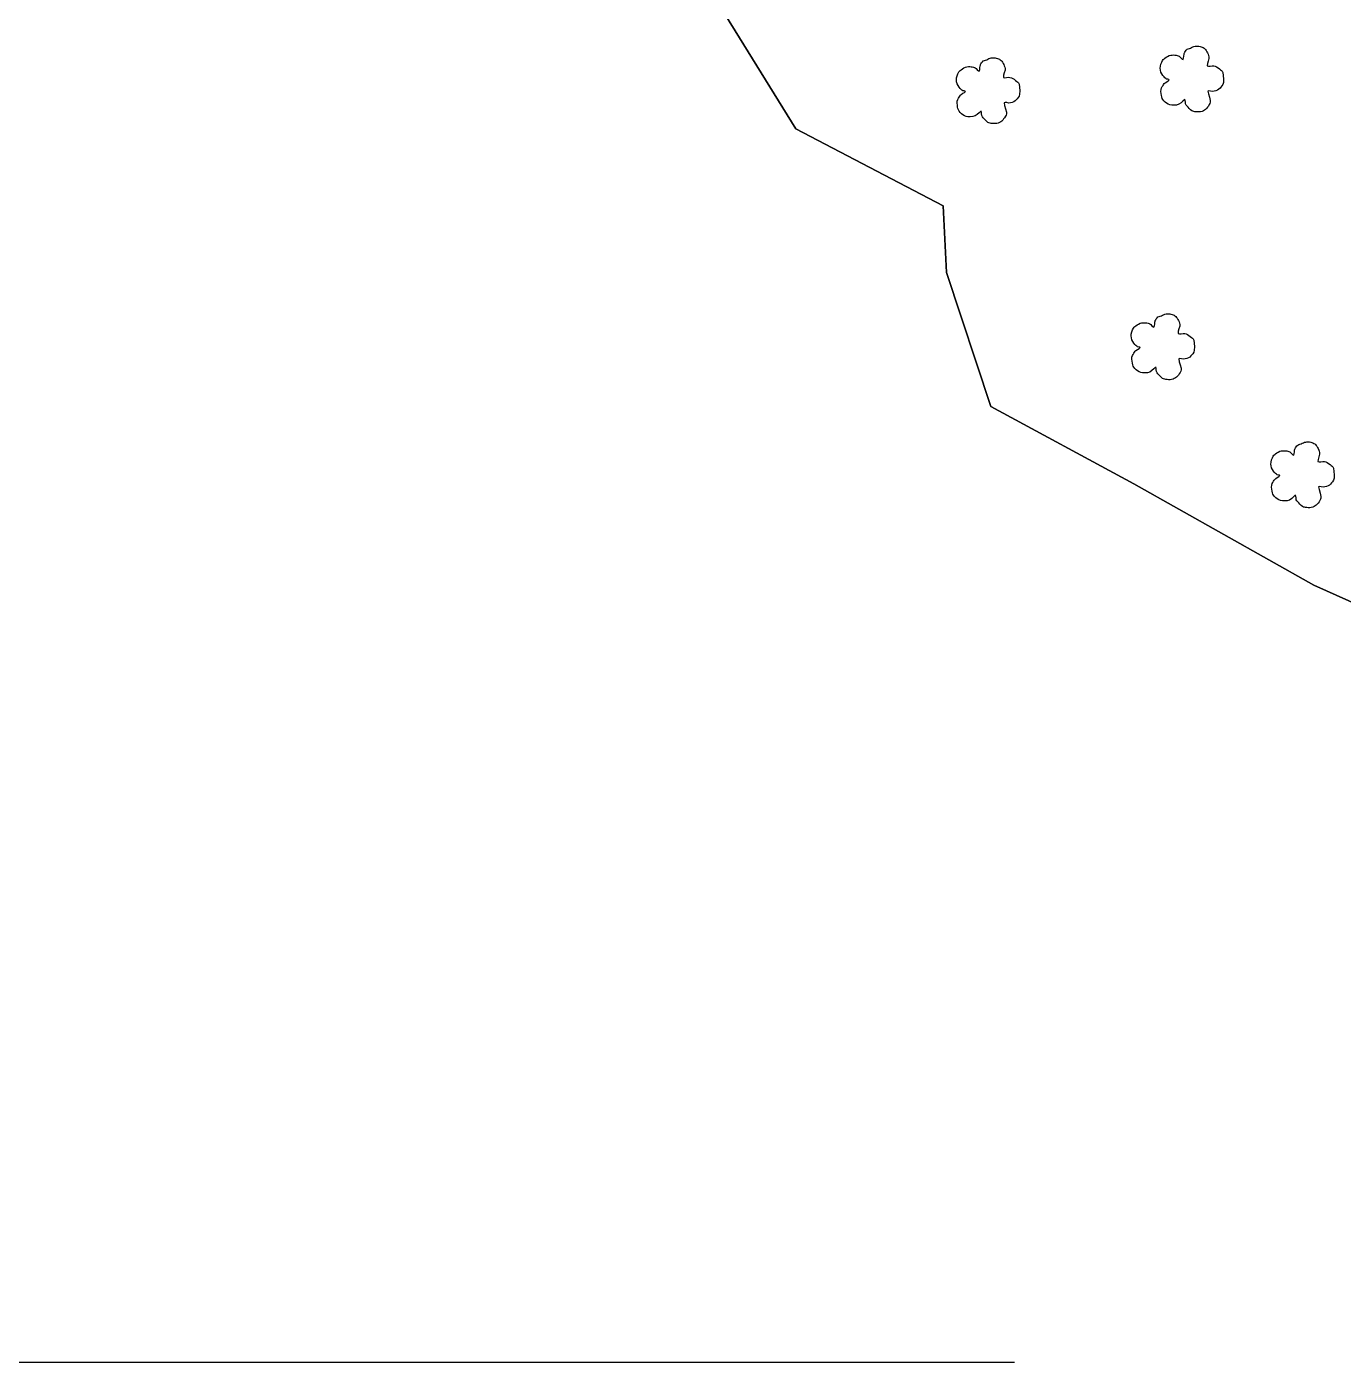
# Model space of a CAD drawing. Extents: x 730929 to 735129, y 7820181 to 7826121.
# Drawn here: x 732051.1 to 732399.3, y 7821250 to 7821603.2 of the extents above; entities that cross this region are included whole.
import ezdxf

# ---------------------------------------------------------------- set-up
doc = ezdxf.new("R2010")
doc.units = 0
doc.header["$MEASUREMENT"] = 0
doc.linetypes.add('LIN0', pattern=[0])
for name, color, linetype in [('0114000475', 1, 'Continuous'), ('MALHA', 8, 'Continuous'), ('RESERVA', 3, 'Continuous'), ('SIMBOLO ARVORE', 118, 'Continuous')]:
    doc.layers.add(name, color=color, linetype=linetype)

msp = doc.modelspace()

# ---------------------------------------------------------------- linework, layer by layer
at = {"layer": '0114000475'}
msp.add_lwpolyline([(732057.5, 7822173.48), (732067.92, 7822002.83), (732055.34, 7821959.7), (732069.81, 7821924.95), (732084.27, 7821890.78), (732097.07, 7821861.49), (732101.91, 7821831.47), (732130.32, 7821839.25), (732151, 7821826.38), (732175.71, 7821821.65), (732194.39, 7821804.29), (732220.49, 7821771.69), (732225.04, 7821748.82), (732261.54, 7821712.99), (732249.64, 7821670.68), (732220.85, 7821630.71), (732254.54, 7821576.17), (732293.44, 7821555.88), (732294.36, 7821538.18), (732306.06, 7821502.79), (732343.89, 7821482.33), (732391.54, 7821455.55), (732456.35, 7821426.55)], dxfattribs=at)
at = {"layer": 'MALHA'}
msp.add_lwpolyline([(731128.54, 7821250), (732312.31, 7821250)], dxfattribs=at)
at = {"layer": 'RESERVA', "linetype": 'Continuous'}
msp.add_lwpolyline([(732456.35, 7821426.55), (732391.54, 7821455.55), (732343.89, 7821482.33), (732306.06, 7821502.79), (732294.36, 7821538.18), (732293.44, 7821555.88), (732254.54, 7821576.17), (732220.85, 7821630.71), (732249.64, 7821670.68), (732261.54, 7821712.99), (732225.04, 7821748.82), (732220.49, 7821771.69), (732194.39, 7821804.29), (732175.71, 7821821.65), (732151, 7821826.38), (732130.32, 7821839.25), (732101.91, 7821831.47), (732097.07, 7821861.49), (732084.27, 7821890.78), (732069.81, 7821924.95), (732055.34, 7821959.7), (732067.92, 7822002.83), (732057.5, 7822173.48)], dxfattribs=at)
at = {"layer": 'SIMBOLO ARVORE', "linetype": 'LIN0', "elevation": 716.76, "flags": 128}
for points in [[(732357.35, 7821583.95), (732356.9, 7821583.56), (732356.39, 7821583.11), (732355.84, 7821582.69), (732355.2, 7821582.51), (732354.56, 7821582.44), (732353.93, 7821582.47), (732353.43, 7821582.58), (732352.98, 7821582.76), (732352.57, 7821583), (732352.2, 7821583.28), (732351.87, 7821583.6), (732351.61, 7821583.94), (732351.43, 7821584.27), (732351.3, 7821584.63), (732351.21, 7821585.03), (732351.12, 7821585.56), (732351.08, 7821586.11), (732351.1, 7821586.64), (732351.23, 7821587.02), (732351.42, 7821587.36), (732351.62, 7821587.65), (732351.78, 7821587.92), (732351.95, 7821588.16), (732352.17, 7821588.4), (732352.59, 7821588.67), (732352.99, 7821588.93), (732353.27, 7821589.15), (732353.15, 7821589.24), (732352.89, 7821589.3), (732352.57, 7821589.37), (732352.35, 7821589.5), (732352.12, 7821589.69), (732351.88, 7821589.94), (732351.58, 7821590.31), (732351.3, 7821590.74), (732351.07, 7821591.22), (732350.94, 7821591.71), (732350.89, 7821592.22), (732350.92, 7821592.74), (732351.07, 7821593.31), (732351.28, 7821593.86), (732351.51, 7821594.32), (732351.69, 7821594.57), (732351.89, 7821594.75), (732352.12, 7821594.89), (732352.46, 7821595.14), (732352.84, 7821595.38), (732353.24, 7821595.58), (732353.65, 7821595.68), (732354.04, 7821595.73), (732354.42, 7821595.74), (732354.76, 7821595.72), (732355.07, 7821595.67), (732355.36, 7821595.6), (732355.62, 7821595.52), (732355.87, 7821595.41), (732356.11, 7821595.26), (732356.4, 7821594.93), (732356.68, 7821594.66), (732356.92, 7821594.53), (732357.04, 7821594.9), (732357.12, 7821595.4), (732357.17, 7821595.92), (732357.22, 7821596.15), (732357.28, 7821596.32), (732357.38, 7821596.48), (732357.54, 7821596.74), (732357.74, 7821597.01), (732357.99, 7821597.25), (732358.27, 7821597.38), (732358.58, 7821597.49), (732358.89, 7821597.58), (732359.18, 7821597.72), (732359.48, 7821597.86), (732359.78, 7821597.97), (732360.11, 7821598.03), (732360.44, 7821598.06), (732360.77, 7821598.06), (732361.1, 7821598.05), (732361.42, 7821598), (732361.72, 7821597.93), (732361.99, 7821597.82), (732362.25, 7821597.69), (732362.48, 7821597.53), (732362.69, 7821597.35), (732362.88, 7821597.15), (732363.05, 7821596.91), (732363.24, 7821596.61), (732363.4, 7821596.28), (732363.55, 7821595.93), (732363.66, 7821595.61), (732363.73, 7821595.26), (732363.74, 7821594.84), (732363.54, 7821594.14), (732363.36, 7821593.46), (732363.29, 7821592.89), (732363.64, 7821592.79), (732364.13, 7821592.82), (732364.66, 7821592.91), (732365.05, 7821592.86), (732365.42, 7821592.78), (732365.78, 7821592.64), (732366.17, 7821592.38), (732366.53, 7821592.09), (732366.85, 7821591.79), (732367.1, 7821591.66), (732367.29, 7821591.46), (732367.44, 7821591.12), (732367.56, 7821590.28), (732367.62, 7821589.34), (732367.6, 7821588.44), (732367.44, 7821587.93), (732367.21, 7821587.54), (732366.94, 7821587.24), (732366.69, 7821586.92), (732366.4, 7821586.66), (732366.07, 7821586.44), (732365.63, 7821586.26), (732365.16, 7821586.14), (732364.69, 7821586.07), (732364.19, 7821586.21), (732363.77, 7821586.28), (732363.49, 7821586.18), (732363.63, 7821585.43), (732363.88, 7821584.55), (732364.13, 7821583.67), (732364.11, 7821583.22), (732364.01, 7821582.89), (732363.84, 7821582.6), (732363.62, 7821582.24), (732363.38, 7821581.9), (732363.11, 7821581.58), (732362.87, 7821581.33), (732362.6, 7821581.12), (732362.31, 7821580.95), (732361.96, 7821580.82), (732361.57, 7821580.73), (732361.18, 7821580.67), (732360.79, 7821580.66), (732360.41, 7821580.69), (732360.06, 7821580.74), (732359.77, 7821580.77), (732359.49, 7821580.85), (732359.22, 7821580.98), (732358.89, 7821581.26), (732358.56, 7821581.58), (732358.25, 7821581.93), (732357.99, 7821582.2), (732357.77, 7821582.47), (732357.59, 7821582.78), (732357.54, 7821583.25), (732357.49, 7821583.7), (732357.39, 7821584.08), (732357.39, 7821584.08)], [(732303.44, 7821580.87), (732302.99, 7821580.48), (732302.49, 7821580.03), (732301.94, 7821579.61), (732301.3, 7821579.44), (732300.65, 7821579.37), (732300.03, 7821579.39), (732299.52, 7821579.5), (732299.07, 7821579.68), (732298.67, 7821579.92), (732298.29, 7821580.2), (732297.97, 7821580.52), (732297.7, 7821580.87), (732297.52, 7821581.2), (732297.39, 7821581.55), (732297.3, 7821581.95), (732297.22, 7821582.49), (732297.18, 7821583.03), (732297.2, 7821583.56), (732297.33, 7821583.95), (732297.51, 7821584.28), (732297.72, 7821584.57), (732297.87, 7821584.84), (732298.05, 7821585.09), (732298.27, 7821585.32), (732298.69, 7821585.6), (732299.08, 7821585.85), (732299.37, 7821586.07), (732299.24, 7821586.16), (732298.99, 7821586.22), (732298.67, 7821586.29), (732298.44, 7821586.42), (732298.21, 7821586.61), (732297.98, 7821586.86), (732297.68, 7821587.23), (732297.4, 7821587.66), (732297.16, 7821588.14), (732297.04, 7821588.63), (732296.99, 7821589.14), (732297.02, 7821589.66), (732297.17, 7821590.24), (732297.37, 7821590.78), (732297.6, 7821591.25), (732297.78, 7821591.49), (732297.98, 7821591.67), (732298.22, 7821591.81), (732298.56, 7821592.06), (732298.94, 7821592.3), (732299.34, 7821592.5), (732299.74, 7821592.6), (732300.14, 7821592.65), (732300.52, 7821592.66), (732300.86, 7821592.64), (732301.17, 7821592.6), (732301.46, 7821592.52), (732301.72, 7821592.44), (732301.96, 7821592.33), (732302.2, 7821592.18), (732302.5, 7821591.85), (732302.78, 7821591.58), (732303.02, 7821591.45), (732303.14, 7821591.82), (732303.21, 7821592.32), (732303.26, 7821592.84), (732303.32, 7821593.07), (732303.38, 7821593.24), (732303.47, 7821593.4), (732303.64, 7821593.66), (732303.84, 7821593.93), (732304.08, 7821594.17), (732304.37, 7821594.3), (732304.67, 7821594.41), (732304.99, 7821594.5), (732305.28, 7821594.64), (732305.57, 7821594.78), (732305.87, 7821594.9), (732306.2, 7821594.96), (732306.54, 7821594.98), (732306.87, 7821594.99), (732307.2, 7821594.97), (732307.51, 7821594.92), (732307.81, 7821594.85), (732308.09, 7821594.74), (732308.34, 7821594.61), (732308.58, 7821594.45), (732308.78, 7821594.27), (732308.97, 7821594.07), (732309.15, 7821593.83), (732309.33, 7821593.53), (732309.5, 7821593.2), (732309.64, 7821592.85), (732309.76, 7821592.54), (732309.83, 7821592.18), (732309.84, 7821591.76), (732309.64, 7821591.06), (732309.46, 7821590.38), (732309.39, 7821589.81), (732309.74, 7821589.71), (732310.22, 7821589.74), (732310.75, 7821589.83), (732311.14, 7821589.79), (732311.52, 7821589.7), (732311.88, 7821589.56), (732312.26, 7821589.31), (732312.62, 7821589.02), (732312.94, 7821588.72), (732313.19, 7821588.58), (732313.39, 7821588.38), (732313.53, 7821588.04), (732313.65, 7821587.2), (732313.71, 7821586.26), (732313.69, 7821585.36), (732313.54, 7821584.85), (732313.31, 7821584.46), (732313.04, 7821584.16), (732312.78, 7821583.85), (732312.5, 7821583.58), (732312.16, 7821583.36), (732311.73, 7821583.19), (732311.26, 7821583.06), (732310.79, 7821582.99), (732310.28, 7821583.13), (732309.86, 7821583.2), (732309.58, 7821583.1), (732309.73, 7821582.35), (732309.98, 7821581.47), (732310.23, 7821580.59), (732310.21, 7821580.15), (732310.1, 7821579.81), (732309.93, 7821579.53), (732309.72, 7821579.16), (732309.47, 7821578.82), (732309.21, 7821578.51), (732308.96, 7821578.25), (732308.7, 7821578.04), (732308.41, 7821577.87), (732308.05, 7821577.74), (732307.67, 7821577.65), (732307.28, 7821577.59), (732306.89, 7821577.59), (732306.51, 7821577.61), (732306.15, 7821577.66), (732305.86, 7821577.7), (732305.59, 7821577.77), (732305.31, 7821577.9), (732304.98, 7821578.18), (732304.65, 7821578.5), (732304.35, 7821578.85), (732304.09, 7821579.12), (732303.86, 7821579.4), (732303.69, 7821579.7), (732303.63, 7821580.17), (732303.58, 7821580.63), (732303.49, 7821581), (732303.49, 7821581)], [(732349.65, 7821513.15), (732349.2, 7821512.76), (732348.69, 7821512.31), (732348.14, 7821511.89), (732347.5, 7821511.72), (732346.86, 7821511.65), (732346.23, 7821511.67), (732345.73, 7821511.78), (732345.27, 7821511.96), (732344.87, 7821512.2), (732344.5, 7821512.48), (732344.17, 7821512.8), (732343.91, 7821513.15), (732343.72, 7821513.48), (732343.6, 7821513.83), (732343.51, 7821514.24), (732343.42, 7821514.77), (732343.38, 7821515.32), (732343.4, 7821515.84), (732343.53, 7821516.23), (732343.71, 7821516.56), (732343.92, 7821516.85), (732344.08, 7821517.12), (732344.25, 7821517.37), (732344.47, 7821517.6), (732344.89, 7821517.88), (732345.29, 7821518.13), (732345.57, 7821518.35), (732345.45, 7821518.44), (732345.19, 7821518.5), (732344.87, 7821518.57), (732344.65, 7821518.71), (732344.42, 7821518.89), (732344.18, 7821519.14), (732343.88, 7821519.51), (732343.6, 7821519.94), (732343.37, 7821520.42), (732343.24, 7821520.91), (732343.19, 7821521.42), (732343.22, 7821521.94), (732343.37, 7821522.52), (732343.57, 7821523.06), (732343.81, 7821523.53), (732343.99, 7821523.77), (732344.18, 7821523.95), (732344.42, 7821524.1), (732344.76, 7821524.34), (732345.14, 7821524.58), (732345.54, 7821524.78), (732345.94, 7821524.88), (732346.34, 7821524.93), (732346.72, 7821524.94), (732347.06, 7821524.92), (732347.37, 7821524.88), (732347.66, 7821524.8), (732347.92, 7821524.72), (732348.16, 7821524.61), (732348.41, 7821524.46), (732348.7, 7821524.14), (732348.98, 7821523.86), (732349.22, 7821523.73), (732349.34, 7821524.11), (732349.42, 7821524.61), (732349.47, 7821525.12), (732349.52, 7821525.35), (732349.58, 7821525.52), (732349.68, 7821525.68), (732349.84, 7821525.94), (732350.04, 7821526.21), (732350.29, 7821526.45), (732350.57, 7821526.59), (732350.88, 7821526.69), (732351.19, 7821526.78), (732351.48, 7821526.93), (732351.78, 7821527.06), (732352.08, 7821527.18), (732352.41, 7821527.24), (732352.74, 7821527.27), (732353.07, 7821527.27), (732353.4, 7821527.25), (732353.72, 7821527.21), (732354.02, 7821527.13), (732354.29, 7821527.03), (732354.55, 7821526.89), (732354.78, 7821526.73), (732354.99, 7821526.56), (732355.17, 7821526.35), (732355.35, 7821526.11), (732355.53, 7821525.82), (732355.7, 7821525.48), (732355.85, 7821525.13), (732355.96, 7821524.82), (732356.03, 7821524.46), (732356.04, 7821524.04), (732355.84, 7821523.35), (732355.66, 7821522.66), (732355.59, 7821522.09), (732355.94, 7821521.99), (732356.42, 7821522.03), (732356.95, 7821522.11), (732357.35, 7821522.07), (732357.72, 7821521.98), (732358.08, 7821521.84), (732358.47, 7821521.59), (732358.83, 7821521.3), (732359.15, 7821521), (732359.4, 7821520.86), (732359.59, 7821520.66), (732359.74, 7821520.32), (732359.86, 7821519.48), (732359.92, 7821518.54), (732359.9, 7821517.64), (732359.74, 7821517.13), (732359.51, 7821516.74), (732359.24, 7821516.44), (732358.99, 7821516.13), (732358.7, 7821515.86), (732358.37, 7821515.64), (732357.93, 7821515.47), (732357.46, 7821515.34), (732356.99, 7821515.27), (732356.49, 7821515.41), (732356.07, 7821515.48), (732355.79, 7821515.38), (732355.93, 7821514.63), (732356.18, 7821513.75), (732356.43, 7821512.87), (732356.41, 7821512.43), (732356.31, 7821512.09), (732356.13, 7821511.81), (732355.92, 7821511.45), (732355.68, 7821511.1), (732355.41, 7821510.79), (732355.17, 7821510.53), (732354.9, 7821510.32), (732354.61, 7821510.15), (732354.26, 7821510.02), (732353.87, 7821509.93), (732353.48, 7821509.87), (732353.09, 7821509.87), (732352.71, 7821509.89), (732352.36, 7821509.94), (732352.07, 7821509.98), (732351.79, 7821510.05), (732351.51, 7821510.18), (732351.19, 7821510.46), (732350.86, 7821510.78), (732350.55, 7821511.13), (732350.29, 7821511.4), (732350.07, 7821511.68), (732349.89, 7821511.99), (732349.84, 7821512.45), (732349.79, 7821512.91), (732349.69, 7821513.28), (732349.69, 7821513.28)], [(732386.61, 7821479.29), (732386.16, 7821478.9), (732385.66, 7821478.45), (732385.11, 7821478.03), (732384.47, 7821477.86), (732383.82, 7821477.79), (732383.2, 7821477.81), (732382.69, 7821477.92), (732382.24, 7821478.1), (732381.84, 7821478.34), (732381.46, 7821478.62), (732381.14, 7821478.94), (732380.87, 7821479.29), (732380.69, 7821479.62), (732380.56, 7821479.97), (732380.47, 7821480.38), (732380.39, 7821480.91), (732380.35, 7821481.46), (732380.36, 7821481.98), (732380.5, 7821482.37), (732380.68, 7821482.7), (732380.88, 7821482.99), (732381.04, 7821483.26), (732381.21, 7821483.51), (732381.43, 7821483.74), (732381.85, 7821484.02), (732382.25, 7821484.27), (732382.53, 7821484.49), (732382.41, 7821484.58), (732382.15, 7821484.64), (732381.83, 7821484.71), (732381.61, 7821484.85), (732381.38, 7821485.03), (732381.14, 7821485.28), (732380.85, 7821485.65), (732380.57, 7821486.08), (732380.33, 7821486.56), (732380.21, 7821487.05), (732380.16, 7821487.56), (732380.19, 7821488.08), (732380.33, 7821488.66), (732380.54, 7821489.2), (732380.77, 7821489.67), (732380.95, 7821489.91), (732381.15, 7821490.09), (732381.39, 7821490.24), (732381.73, 7821490.48), (732382.11, 7821490.72), (732382.51, 7821490.92), (732382.91, 7821491.02), (732383.3, 7821491.07), (732383.68, 7821491.08), (732384.02, 7821491.06), (732384.34, 7821491.02), (732384.63, 7821490.94), (732384.88, 7821490.86), (732385.13, 7821490.75), (732385.37, 7821490.6), (732385.67, 7821490.28), (732385.95, 7821490), (732386.19, 7821489.87), (732386.31, 7821490.25), (732386.38, 7821490.75), (732386.43, 7821491.26), (732386.48, 7821491.49), (732386.55, 7821491.66), (732386.64, 7821491.82), (732386.8, 7821492.09), (732387.01, 7821492.35), (732387.25, 7821492.59), (732387.53, 7821492.73), (732387.84, 7821492.83), (732388.16, 7821492.92), (732388.45, 7821493.07), (732388.74, 7821493.2), (732389.04, 7821493.32), (732389.37, 7821493.38), (732389.7, 7821493.41), (732390.04, 7821493.41), (732390.36, 7821493.39), (732390.68, 7821493.35), (732390.98, 7821493.27), (732391.25, 7821493.17), (732391.51, 7821493.03), (732391.74, 7821492.87), (732391.95, 7821492.7), (732392.14, 7821492.49), (732392.31, 7821492.26), (732392.5, 7821491.96), (732392.67, 7821491.63), (732392.81, 7821491.27), (732392.93, 7821490.96), (732393, 7821490.6), (732393.01, 7821490.18), (732392.8, 7821489.49), (732392.62, 7821488.8), (732392.55, 7821488.23), (732392.91, 7821488.13), (732393.39, 7821488.17), (732393.92, 7821488.25), (732394.31, 7821488.21), (732394.69, 7821488.12), (732395.05, 7821487.98), (732395.43, 7821487.73), (732395.79, 7821487.44), (732396.11, 7821487.14), (732396.36, 7821487), (732396.55, 7821486.8), (732396.7, 7821486.46), (732396.82, 7821485.62), (732396.88, 7821484.68), (732396.86, 7821483.78), (732396.7, 7821483.27), (732396.48, 7821482.88), (732396.2, 7821482.58), (732395.95, 7821482.27), (732395.66, 7821482), (732395.33, 7821481.78), (732394.89, 7821481.61), (732394.43, 7821481.49), (732393.95, 7821481.41), (732393.45, 7821481.55), (732393.03, 7821481.62), (732392.75, 7821481.52), (732392.9, 7821480.78), (732393.15, 7821479.89), (732393.39, 7821479.01), (732393.37, 7821478.57), (732393.27, 7821478.23), (732393.1, 7821477.95), (732392.89, 7821477.59), (732392.64, 7821477.24), (732392.37, 7821476.93), (732392.13, 7821476.68), (732391.87, 7821476.46), (732391.58, 7821476.29), (732391.22, 7821476.16), (732390.84, 7821476.07), (732390.44, 7821476.01), (732390.05, 7821476.01), (732389.68, 7821476.03), (732389.32, 7821476.08), (732389.03, 7821476.12), (732388.75, 7821476.19), (732388.48, 7821476.32), (732388.15, 7821476.6), (732387.82, 7821476.92), (732387.51, 7821477.27), (732387.25, 7821477.54), (732387.03, 7821477.82), (732386.86, 7821478.13), (732386.8, 7821478.59), (732386.75, 7821479.05), (732386.65, 7821479.42), (732386.65, 7821479.42)]]:
    msp.add_lwpolyline(points, dxfattribs=at)

doc.saveas('drawing.dxf')
